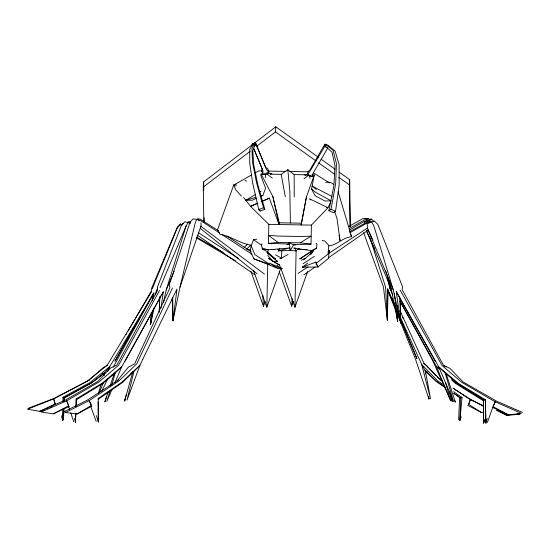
<?xml version="1.0" encoding="UTF-8"?>
<svg xmlns="http://www.w3.org/2000/svg" width="550" height="550" viewBox="0 0 550 550"><rect width="100%" height="100%" fill="white"/><g stroke="black" fill="none" stroke-linecap="round" stroke-linejoin="round"><path stroke-width="0.82" d="M295.309 245.025L293.824 244.743L311.046 244.117L311.389 225.115L327.965 207.749L330.818 201.644M363.584 232.602L383.412 286.832L387.372 320.066L387.454 288.874L394.467 304.356M61.463 415.882L62.721 420.695L62.858 408.966M62.941 401.431L62.989 397.244L90.234 382.422L109.759 366.582L153.904 292.971L153.361 298.052M253.522 270.6L266.839 307.237L267.712 264.667M267.96 252.746L268.029 249.343M296.12 250.133L294.958 307.182L280.191 266.558M369.634 236.679L385.584 287.114L387.372 320.066L388.087 289.877M243.595 197.478L250.525 206.339L268.806 224.338L268.462 243.341L271.707 243.87M75.494 422.421L75.79 413.188L75.494 422.421L74.429 418.44M76.003 406.471L76.237 398.915L102.121 383.226L121.763 366.754L163.329 291.789L161.019 307.945M159.191 312.317L159.679 298.024M76.079 406.498L76.237 398.915M461.223 416.721L459.882 420.64L460.707 398.179L453.991 393.449M159.308 310.633L159.851 296.326M458.645 419.664L459.607 397.286M281.779 250.766L281.435 258.218L279.861 258.789M263.553 304.59L263.464 306.288L250.889 271.184M64.068 408.313L63.436 419.946L62.893 418.323M64.481 400.833L64.659 397.513L64.054 398.131L63.855 401.473M62.721 420.695L63.415 408.994M279.221 271.673L291.644 306.199L292.112 298.561M154.165 307.849L150.542 324.314L151.381 312.558M152.219 300.802L152.701 294.078M203.83 222.083L203.28 187.076L203.644 181.933L275.811 126.796L318.326 157.218M256.389 146.499L275.454 131.938L275.811 126.796M349.986 226.634L349.326 184.8L349.69 179.657L339.233 172.178M199.54 220.633L196.769 219.306L195.222 222.846L179.974 287.189L172.968 320.808L173.216 317.419M459.882 420.64L462.021 397.457L453.571 391.717M301.407 258.294L299.839 258.885L316.587 248.098L316.944 244.282L316.078 243.231M153.01 309.918L150.542 324.314L151.814 312.455M328.666 252.519L329.319 250.278L328.446 258.397L317.879 267.011L302.39 267.211L307.766 263.065M150.542 324.314L151.009 320.121M151.195 318.443L151.566 315.088M172.143 298.21L172.968 320.808L176.976 289.087L142.581 359.638M335.548 211.31L339.144 185.144L339.116 164.78L335.156 151.133L327.498 145.069L328.233 145.757L324.803 144.224L309.843 170.039L308.048 171.545L307.457 174.488L308.846 175.56L312.118 176.564L312.84 173.738L327.793 147.922L324.363 146.389L324.803 144.224L325.916 144.389L333.101 150.246L336.442 163.618L335.665 183.638L330.997 209.303L328.886 210.732L333.431 212.719L335.548 211.31L330.997 209.303M262.79 174.02L261.113 173.993L260.851 175.739L265.588 188.183L262.907 195.319L260.624 196.371M262.302 201.204L269.363 198.131L279.029 224.531L279.283 222.784L272.814 196.439L261.113 173.993M306.398 197.051L301.166 224.929L306.398 197.051L314.27 174.962L311.754 174.914M314.27 174.962L311.575 189.021L315.04 195.601L324.789 200.984L331.169 200.881L315.721 192.383L311.575 189.021M265.244 177.87L265.739 174.694L267.307 174.261L268.971 172.074L267.589 168.376L265.739 167.571L255.592 142.966L254.629 143.089L251.928 148.768L252.519 162.092L256.431 182.194L263.478 207.762L264.811 209.323L260.061 211.111L258.734 209.557L252.78 183.569L249.714 163.151L249.762 149.586L252.966 143.715L252.058 144.368L252.594 145.826M252.058 144.368L255.592 142.966L252.808 150.734L253.619 164.237L257.702 184.257L264.811 209.323M155.629 294.676L156.207 291.287L157.623 288.166M152.233 288.86L177.244 228.037L180.4 224.558L180.544 223.774L177.444 226.93L151.669 288.214L151.284 291.108L135.822 317.687M328.886 210.732L333.884 185.639L335.012 165.715L332.028 152.171L325.167 146.011L324.803 144.224M312.565 174.357L312.118 176.564L307.457 174.488L309.403 172.205L325.916 144.389M163.439 302.479L166.203 290.022L186.086 226.05L188.072 222.502L190.218 223.554M256.864 239.133L253.481 239.69L251.164 245.843L250.085 250.676L253.942 258.885L277.75 268.317L282.129 268.771L276.911 265.396M328.549 253.536L329.319 250.278M487.259 418.454L485.87 423.204L485.375 399.733L458.803 383.68L438.817 366.967L396.192 291.514L400.751 322.905L400.098 298.437M493.137 406.67L495.186 401.789L521.317 413.339L508.674 414.913L493.137 406.67L495.186 401.789L461.835 382.36L442.083 365.564L400.194 290.139M104.019 375.293L104.809 372.481L109.759 366.582L107.869 371.332M125.214 399.41L124.596 400.998L126.383 394.391M124.596 400.998L132.818 371.951L133.904 371.47L140.037 365.124L142.814 359.171M110.041 390.706L106.913 401.259L111.98 389.496M111.719 385.027L115.328 372.852L121.763 366.754L115.012 382.436M98.422 393.374L101.124 384.533M103.826 375.691L104.809 372.481L91.713 382.841L64.054 398.131L62.989 397.244M451.406 378.991L456.418 383.233L483.416 399.864L483.622 423.17L484.832 419.203M106.666 396.357L104.844 401.961L108.267 391.6M110.11 386.018L114.324 373.264M179.974 287.189L201.094 225.665L200.977 222.75M291.644 306.199L293.329 301.4M483.361 412.424L481.656 412.617L468.648 404.408L470.36 399.547L453.241 388.3M265.176 301.462L263.464 306.288L262.797 295.261M266.839 307.237L280.926 267.603M307.601 271.583L294.958 307.182L294.91 305.484M487.382 422.441L492.828 407.234M251.322 175.093L233.702 185.103L217.614 229.467L219.801 234.286C231.083 236.149 240.13 243.588 251.384 245.321M485.815 419.836L484.914 422.207L484.88 420.544M99.364 392.693L103.455 382.408M160.002 287.746L186.086 226.05M166.203 290.022L174.192 271.253M468.648 404.408L470.36 399.547L483.684 406.429M172.459 288.007L136.744 363.832L118.993 380.902L89.093 400.675L65.409 412.527L77.055 413.978L91.774 406.209M101.819 391.174L107.711 378.778M113.238 367.159L152.433 295.426M263.773 250.016L262.46 248.999L261.394 245.156L262.061 243.843M235.73 186.147L236.211 185.206M159.528 290.462L118.498 365.331L99.124 381.886L66.626 400.861L41.14 412.06L53.398 413.813L69.472 406.416M125.008 361.261L163.329 291.789M130.329 333.575L114.964 361.206L153.904 292.971M131.161 332.076L131.993 330.584M132.818 329.093L133.65 327.594M279.902 248.174L278.382 250.876L290.393 250.436L295.989 250.876L299.076 248.442M289.101 247.589L290.393 250.436L293.535 244.846L289.163 242.674L278.101 242.426L268.462 243.341L289.163 244.014L286.839 244.447M125.943 334.675L126.802 333.197M128.088 330.983L131.099 325.813M131.959 324.335L134.963 319.165M151.683 291.555L107.319 365.062L87.739 380.985L53.666 398.874L27.5 409.228L40.177 411.4L44.124 409.764M310.207 254.526L312.929 250.202L316.587 248.098M287.808 244.743L289.163 242.674L300.238 242.832L311.046 244.117M311.107 254.079L313.218 251.377L303.738 259.861M65.367 412.033L63.731 411.854L87.203 400.221L117.226 380.737L128.411 367.091L134.661 363.818L169.95 287.76L169.208 284.934L190.032 222.234L193.105 218.873L196.769 219.306M244.09 247.644L247.679 244.028M246.599 249.281L250.827 245.018M28.084 408.375L54.546 398.214L88.137 380.641L103.304 367.641L107.683 365.221M115.328 372.852L102.678 383.625L76.319 399.795M130.859 373.622L132.818 371.951M304.755 266.31L302.39 267.211L315.872 262.096L317.879 267.011L316.188 263.361L328.013 254.114L328.831 245.41L324.699 240.989L322.176 240.501M203.28 187.076L250.257 151.181M111.657 375.299L112.991 374.282M181.94 224.242L183.267 223.293M270.332 174.157L281.229 174.357L287.829 169.682L294.147 174.591L307.56 174.838M98.154 399.382L122.368 382.566L133.904 371.47L127.036 400.098L140.037 365.124L121.983 382.133L98.209 398.454L98.333 422.001L96.394 415.69M303.868 274.849L315.067 267.059M328.371 257.812L368.287 230.072M299.839 258.885L312.929 250.202M303.022 263.78L314.435 256.272M298.011 273.46L308.055 266.894M328.866 253.296L367.62 227.975M304.061 178.606L308.962 175.106L304.184 174.639L305.649 175.292M300.238 242.832L311.066 236.149L301.084 236.493L278.939 236.087L268.482 235.379L278.101 242.426M256.822 198.131L252.258 200.234L245.933 200.207L255.324 194.576M259.655 191.971L261.099 191.104M77.055 413.978L91.286 405.487L90.805 403.535L89.093 400.675L91.286 405.487M349.202 230.216L364.664 221.169L367.428 220.261M288.035 254.375L281.435 258.218L275.536 254.829M255.001 173.002L258.672 170.919L262.082 170.974M301.4 260.308L305.119 258.197M349.745 232.849L367.599 222.716L370.391 221.897M117.226 380.737L118.711 379.899M348.528 226.662L362.622 218.735L365.331 218.329M349.332 228.456L365.021 219.622L367.008 219.278M349.504 231.777L368.273 221.403L370.865 220.969M65.395 397.107L91.967 382.607L104.679 372.859L102.424 373.924M462.021 397.457L460.707 398.179L453.771 393.394M53.398 413.813L68.64 405.756L66.626 400.861L68.64 405.756M40.177 411.4L55.158 403.824L53.666 398.874L55.158 403.824M88.137 380.641L89.643 379.933M522.5 412.473L496.478 401.108L463.148 382.009L449.907 368.342L443.479 365.283L402.153 289.657L402.518 286.729L377.857 224.4L374.509 221.107L371.601 221.87L367.159 223.912L367.462 228.374L393.216 289.754L400.751 322.905L399.912 297.646M269.363 198.131L261.855 201.465M258.012 203.163L250.525 206.339L257.593 203.259M373.862 221.368L371.628 219.154L364.457 222.111L364.581 223.623M46.482 408.781L48.063 408.127M50.428 407.144L52.002 406.484M254.279 145.998L256.396 145.159L255.592 142.966M241.423 196.137L235.881 189.922L233.702 185.103L236.005 184.181M258.734 209.557L263.478 207.762M270.442 174.157L271.941 173.608L267.912 173.415M338.126 191.785L351.594 236.686C342.877 237.462 337.349 244.764 328.996 245.939M245.933 200.207L255.633 197.416M260.48 196.02L262.907 195.319M314.298 249.762L311.032 250.607L293.817 248.126L295.494 248.077M325.765 182.38C328.426 181.741 331.554 182.407 333.589 184.333M233.702 185.103L235.379 184.793M496.313 410.231L506.949 415.429L519.867 414.157L518.327 413.449M268.51 254.203L266.956 252.429L277.42 261.305L273.261 261.491L268.366 258.232L279.929 265.286L273.261 261.491L267.671 255.372M365.186 218.522L368.569 218.419M247.692 249.851L250.229 249.789M262.941 249.466L267.176 249.363M366.919 219.168L371.628 219.154M268.043 171.084L285.959 171.401M289.912 171.476L308.419 171.82M279.283 222.784L301.428 223.183M268.806 224.338L311.389 225.115M297.811 249.322L307.003 249.542M271.37 249.425L274.711 249.501M265.739 174.694L262.879 174.316L261.504 170.555L262.192 168.754L254.024 149.091M41.374 411.455L39.765 411.249L65.099 400.242L97.618 381.583L110.364 368.156L116.82 365.124L157.699 290.043L157.389 287.148L181.528 225.074L184.841 221.815L188.072 222.502M188.224 221.643L190.719 222.035M326.281 207.467L327.965 207.749L309.629 198.859L310.784 200.028M261.951 248.112L268.448 249.831L289.149 248.043L278.382 250.876L277.97 249.219M188.952 222.523L190.348 222.901M245.039 180.558L246.641 181.012M517.536 413.435L519.867 414.157M253.942 258.885L269.871 264.413L254.891 254.629L251.164 245.843M273.982 258.528L275.543 259.188L266.668 251.254L262.46 248.999M282.129 268.771L269.562 263.147L277.75 268.317M492.236 407.268L508.674 414.913M443.506 365.654L446.339 367.008M483.361 405.756L468.999 398.592L452.884 388.025M276.059 260.624L277.42 261.305M180.4 224.558L181.864 225.308M467.706 405.336L481.656 412.617M332.118 196.563L312.166 186.051L316.271 189.578M497.228 410.025L506.949 415.429M196.488 237.036L223.266 252.491M196.357 237.813L235.448 260.817M427.316 372.006L425.15 370.728L421.699 364.492L396.921 309.781M485.169 400.572L458.123 384.038L445.191 373.092L438.817 366.967L453.578 401.582L445.191 373.092L446.105 373.484L455.359 402.208L454.651 400.654M313.246 172.769L329.56 182.971M483.092 400.606L455.627 383.487L451.894 380.291M218.811 231L200.124 219.141L197.691 218.646L198.357 219.883L201.066 220.887L219.67 233.069M226.717 236.019L251.151 251.529M198.323 232.691L238.473 258.479M221.815 234.479L251.873 254.162M441.664 380.662L437.243 376.86M442.523 381.253L440.378 379.844L423.878 363.021L399.967 310.681M444.414 385.502L438.075 381.191L421.699 364.492L430.506 398.777L425.294 370.432L436.439 381.439L445.452 387.654M445.562 387.695L435.724 380.978L425.15 370.728L425.597 374.062M197.285 235.111L254.959 274.835M253.481 239.69L261.394 245.156M321.118 159.211L335.053 169.187M275.454 131.938L315.872 160.861M318.663 162.855L334.689 174.329M338.869 177.32L349.326 184.8M423.541 363.399L426.257 365.344L436.088 375.65M200.722 226.167L264.461 274.127M272.305 178.131L267.307 174.261L266.956 173.367M269.005 254.093L275.543 259.188M200.255 228.387L257.104 273.762M439.45 368.899L436.281 366.217L400.173 301.297M439.127 368.981L436.281 366.217L450.794 400.819L445.61 382.889M368.995 220.179L369.751 221.423M371.601 221.87L373.739 225.486L393.216 289.754M396.192 291.514L435.304 361.371M400.104 301.324L432.568 360.401L450.794 400.819M368.074 229.852L372.797 239.944M366.355 230.752L374.887 249.274M389.359 287.471L392.893 295.212M451.598 399.644L452.306 401.197L449.247 391.401M350.653 234.623L351.594 236.686M391.222 290.854L389.531 286.942L388.603 281.545M400.015 311.176L401.026 313.521M402.38 316.642L403.054 318.209M366.493 230.56L391.146 288.358L397.643 321.282L397.203 305.312M387.454 288.874L395.072 306.914M396.729 310.832L416.941 358.676L401.211 320.691M253.516 148.129L262.996 170.94L262.879 174.316L268.971 172.074L266.544 169.696L256.396 145.159L255.289 144.739L254.629 143.089M391.71 297.749L392.363 299.331M393.346 301.702L395.312 306.453M399.245 315.947L400.228 318.319M388.011 291.259L396.385 311.939M397.354 314.325L415.394 358.868L428.952 399.059L428.615 396.564M90.702 406.326L96.216 421.479M295.446 249.343L295.989 250.876M68.571 406.429L69.657 409.647M70.744 412.871L73.741 421.726M334.634 211.379L337.033 218.646L340.093 240.838L339.048 235.07M450.787 396.385L452.306 401.197M385.605 270.414L391.146 288.358M387.31 278.204L389.098 284.762M315.872 262.096L316.188 263.361M259.676 209.468L260.061 211.111M272.814 196.439L279.029 224.531M428.491 396.564L428.952 399.059M281.229 174.357L285.264 196.666M309.588 175.876L310.021 178.324M289.163 242.674L290.393 250.436M397.024 317.103L397.643 321.282L397.382 313.672M400.043 317.914L400.751 322.905M394.343 293.48L397.643 321.282M287.829 169.682L289.891 191.957L290.359 222.984M397.176 307.746L397.32 311.981M485.375 399.733L485.87 423.204M387.269 315.012L387.372 320.066M349.69 179.657L350.426 226.621M203.644 181.933L203.775 190.472M204.208 217.793L204.277 222.062M483.416 399.864L483.622 423.17M172.748 297.268L172.968 320.808M98.175 401.892L98.333 422.001M294.147 174.591L294.236 196.831"/></g></svg>
